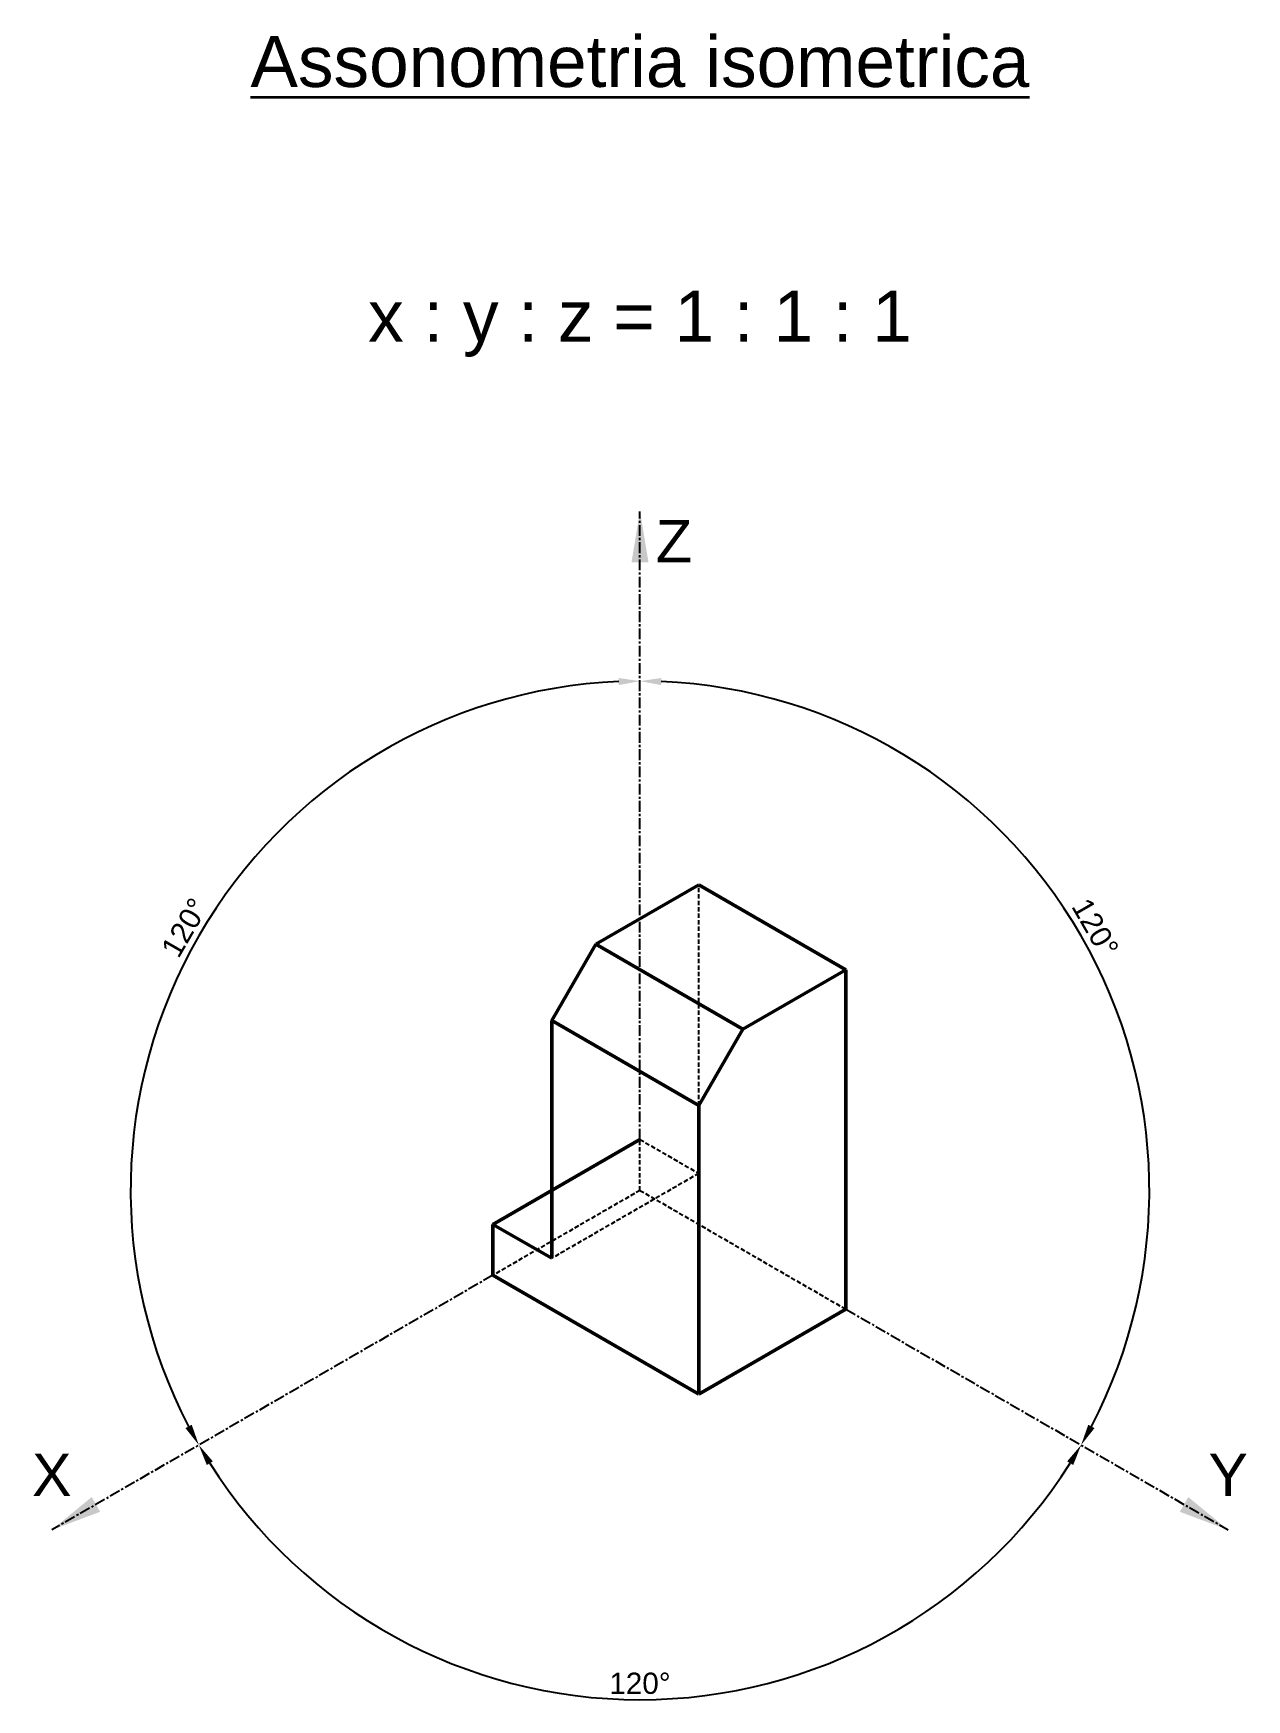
# Model space of a CAD drawing. Header units: millimetres. Extents: x 21 to 379, y 50 to 541.
import ezdxf
from ezdxf.enums import TextEntityAlignment as Align

# ---------------------------------------------------------------- set-up
doc = ezdxf.new("R2010")
doc.units = ezdxf.units.MM
doc.header["$LTSCALE"] = 0.1
doc.header["$PDSIZE"] = -5
doc.linetypes.add('CENTER', pattern=[50.8, 31.75, -6.35, 6.35, -6.35])
doc.linetypes.add('DASHED', pattern=[19.05, 12.7, -6.35])
for name, color, linetype, lineweight in [('ASSE', 4, 'CENTER', 25), ('CONTORNO1', 7, 'Continuous', 50), ('NASCOSTA', 6, 'DASHED', 25), ('QUOTA', 3, 'Continuous', 25), ('TESTO', 2, 'Continuous', 35)]:
    doc.layers.add(name, color=color, linetype=linetype, lineweight=lineweight)
doc.styles.get("Standard").update_dxf_attribs({"font": 'arial.ttf'})
doc.dimstyles.new('ISO_1-2.5', dxfattribs={"dimscale": 2.5, "dimtxt": 2.5, "dimasz": 2.5, "dimexe": 1.25, "dimexo": 0.625, "dimtad": 1, "dimtxsty": 'Standard', "dimcen": 2.5, "dimclrt": 2, "dimadec": 0, "dimazin": 0, "dimtfac": 1, "dimtmove": 0, "dimatfit": 3, "dimfxl": 1, "dimarcsym": 0})

# ---------------------------------------------------------------- blocks, each defined once
blk = doc.blocks.new('*D0')
at = {"layer": 'Defpoints', "color": 0}
for p in [(200, 400), (103.58, 314.91), (200, 215), (156.7, 175), (26.79, 100)]:
    blk.add_point(p, dxfattribs=at)
at = {"layer": 'QUOTA', "color": 0, "lineweight": -2}
blk.add_arc((200, 200), 150, 92.3875, 207.6125, dxfattribs=at)
at = {"layer": 'QUOTA', "color": 0}
for points in [[(193.77, 348.83), (193.73, 350.91), (200, 350)], [(66.17, 129.97), (68, 130.98), (70.1, 125)]]:
    blk.add_solid(points, dxfattribs=at)
at = {"layer": 'QUOTA', "color": 2, "insert": (65.94, 277.4), "char_height": 6.25, "attachment_point": 5, "rotation": 60}
blk.add_mtext('120%%d', dxfattribs=at)
blk = doc.blocks.new('*D1')
at = {"layer": 'Defpoints', "color": 0}
for p in [(200, 400), (347.72, 226.05), (200, 215), (260.62, 165), (373.21, 100)]:
    blk.add_point(p, dxfattribs=at)
at = {"layer": 'QUOTA', "color": 0, "lineweight": -2}
blk.add_arc((200, 200), 150, 332.3875, 87.6125, dxfattribs=at)
at = {"layer": 'QUOTA', "color": 0}
for points in [[(206.27, 350.91), (206.23, 348.83), (200, 350)], [(332, 130.98), (333.83, 129.97), (329.9, 125)]]:
    blk.add_solid(points, dxfattribs=at)
at = {"layer": 'QUOTA', "color": 2, "insert": (334.06, 277.4), "char_height": 6.25, "attachment_point": 5, "rotation": 300}
blk.add_mtext('120%%d', dxfattribs=at)
blk = doc.blocks.new('*D2')
at = {"layer": 'Defpoints', "color": 0}
for p in [(156.7, 175), (260.62, 165), (26.79, 100), (373.21, 100), (148.7, 59.05)]:
    blk.add_point(p, dxfattribs=at)
at = {"layer": 'QUOTA', "color": 0, "lineweight": -2}
blk.add_arc((200, 200), 150, 212.3875, 327.6125, dxfattribs=at)
at = {"layer": 'QUOTA', "color": 0}
for points in [[(74.22, 120.19), (72.44, 119.11), (70.1, 125)], [(327.56, 119.11), (325.78, 120.19), (329.9, 125)]]:
    blk.add_solid(points, dxfattribs=at)
at = {"layer": 'QUOTA', "color": 2, "insert": (200, 54.79), "char_height": 6.25, "attachment_point": 5}
blk.add_mtext('120%%d', dxfattribs=at)

msp = doc.modelspace()

# ---------------------------------------------------------------- linework, layer by layer
at = {"layer": 'ASSE'}
for p, q in [((200, 215), (200, 400)), ((156.699, 175), (26.795, 100)), ((260.622, 165), (373.205, 100))]:
    msp.add_line(p, q, dxfattribs=at)
at = {"layer": 'CONTORNO1'}
for p, q in [((217.321, 290), (187.01, 272.5)), ((217.321, 290), (260.622, 265)), ((187.01, 272.5), (174.019, 250)), ((187.01, 272.5), (230.311, 247.5)), ((260.622, 265), (230.311, 247.5)), ((260.622, 165), (260.622, 265)), ((174.019, 180), (174.019, 250)), ((174.019, 250), (217.321, 225)), ((230.311, 247.5), (217.321, 225)), ((217.321, 140), (217.321, 225)), ((200, 215), (156.699, 190)), ((156.699, 175), (156.699, 190)), ((156.699, 190), (174.019, 180)), ((156.699, 175), (217.321, 140)), ((260.622, 165), (217.321, 140))]:
    msp.add_line(p, q, dxfattribs=at)
at = {"layer": 'NASCOSTA'}
for p, q in [((217.321, 225), (217.321, 290)), ((200, 200), (200, 215)), ((200, 215), (217.321, 205)), ((217.321, 205), (174.019, 180)), ((200, 200), (156.699, 175)), ((200, 200), (260.622, 165))]:
    msp.add_line(p, q, dxfattribs=at)
at = {"layer": 'QUOTA'}
for points in [[(197.5, 385), (200, 400), (202.5, 385)], [(41.035, 105.335), (26.795, 100), (38.535, 109.665)], [(358.965, 105.335), (373.205, 100), (361.465, 109.665)]]:
    msp.add_solid(points, dxfattribs=at)

# ---------------------------------------------------------------- texts
at = {"layer": 'TESTO'}
for s, height, p in [('%%uAssonometria isometrica', 15, (200, 525)), ('x : y : z = 1 : 1 : 1', 15, (200, 450)), ('Z', 12.5, (210, 385)), ('X', 12.5, (26.795, 110)), ('Y', 12.5, (373.205, 110))]:
    msp.add_text(s, height=height, dxfattribs=at).set_placement(p, align=Align.CENTER)

# ---------------------------------------------------------------- dimensions: what is measured, and where the dimension line sits
at = {"layer": 'QUOTA'}
for base, line1, line2, picture, middle in [((103.582, 314.907), ((200, 215), (200, 400)), ((156.699, 175), (26.795, 100)), '*D0', (65.945, 277.397)), ((347.721, 226.047), ((200, 215), (200, 400)), ((260.622, 165), (373.205, 100)), '*D1', (334.055, 277.397)), ((148.697, 59.046), ((260.622, 165), (373.205, 100)), ((156.699, 175), (26.795, 100)), '*D2', (200, 54.794))]:
    dim = msp.add_angular_dim_2l(base=base, line1=line1, line2=line2, dimstyle='ISO_1-2.5', dxfattribs=at)
    dim.commit()
    dim.dimension.update_dxf_attribs({"geometry": picture, "text_midpoint": middle})

doc.saveas('drawing.dxf')
